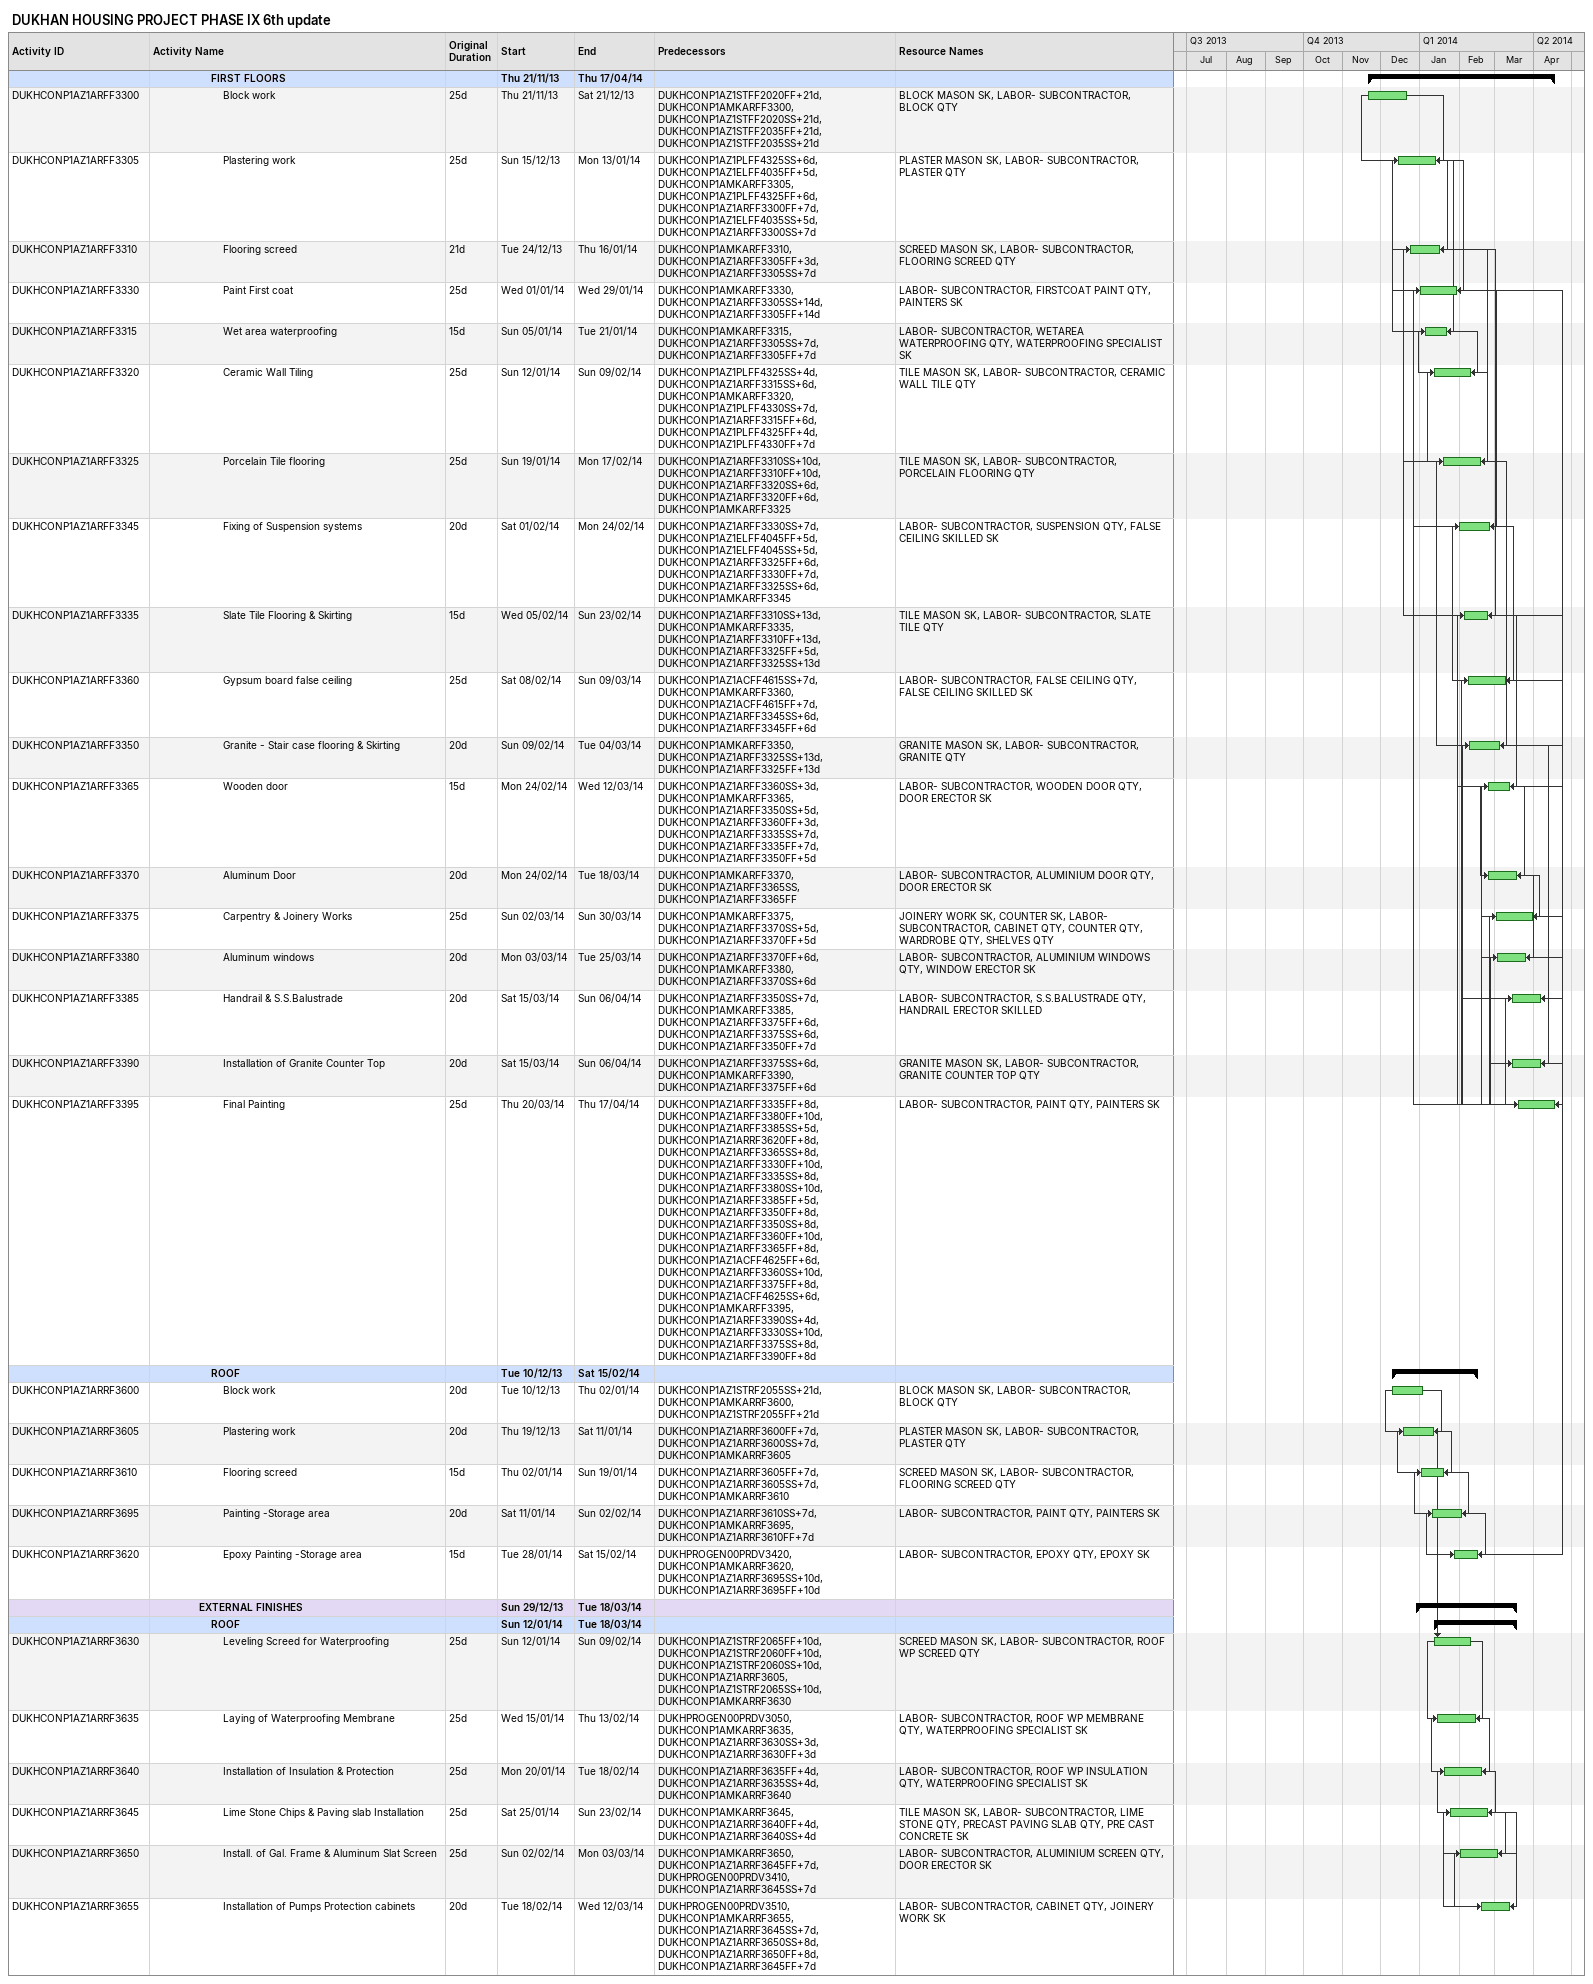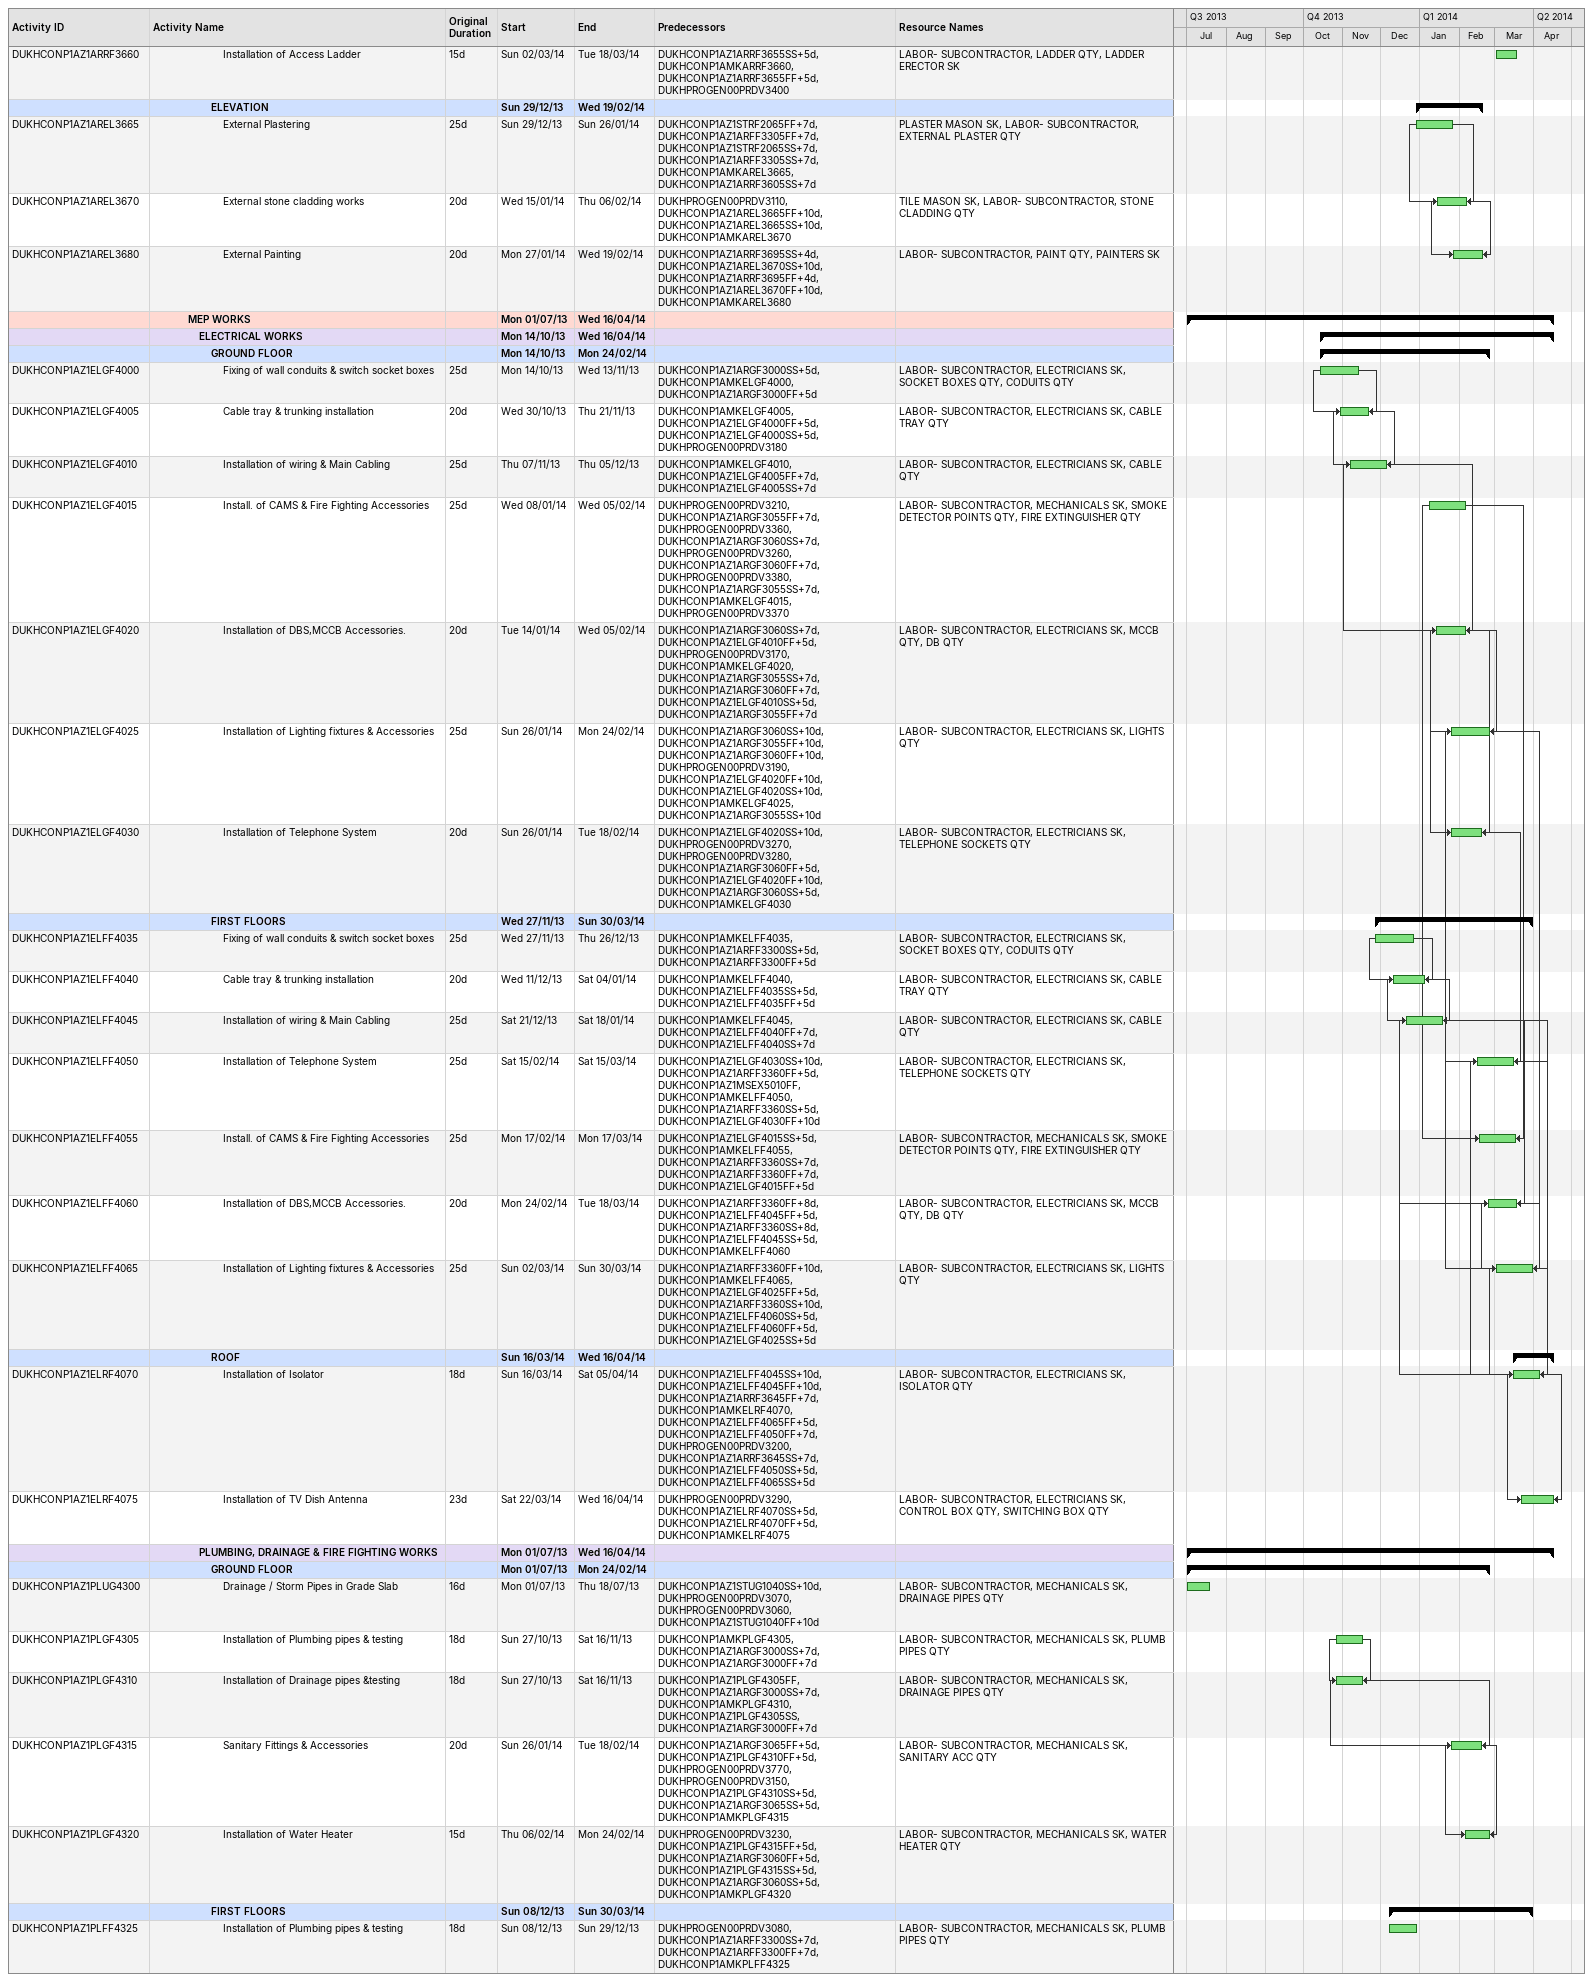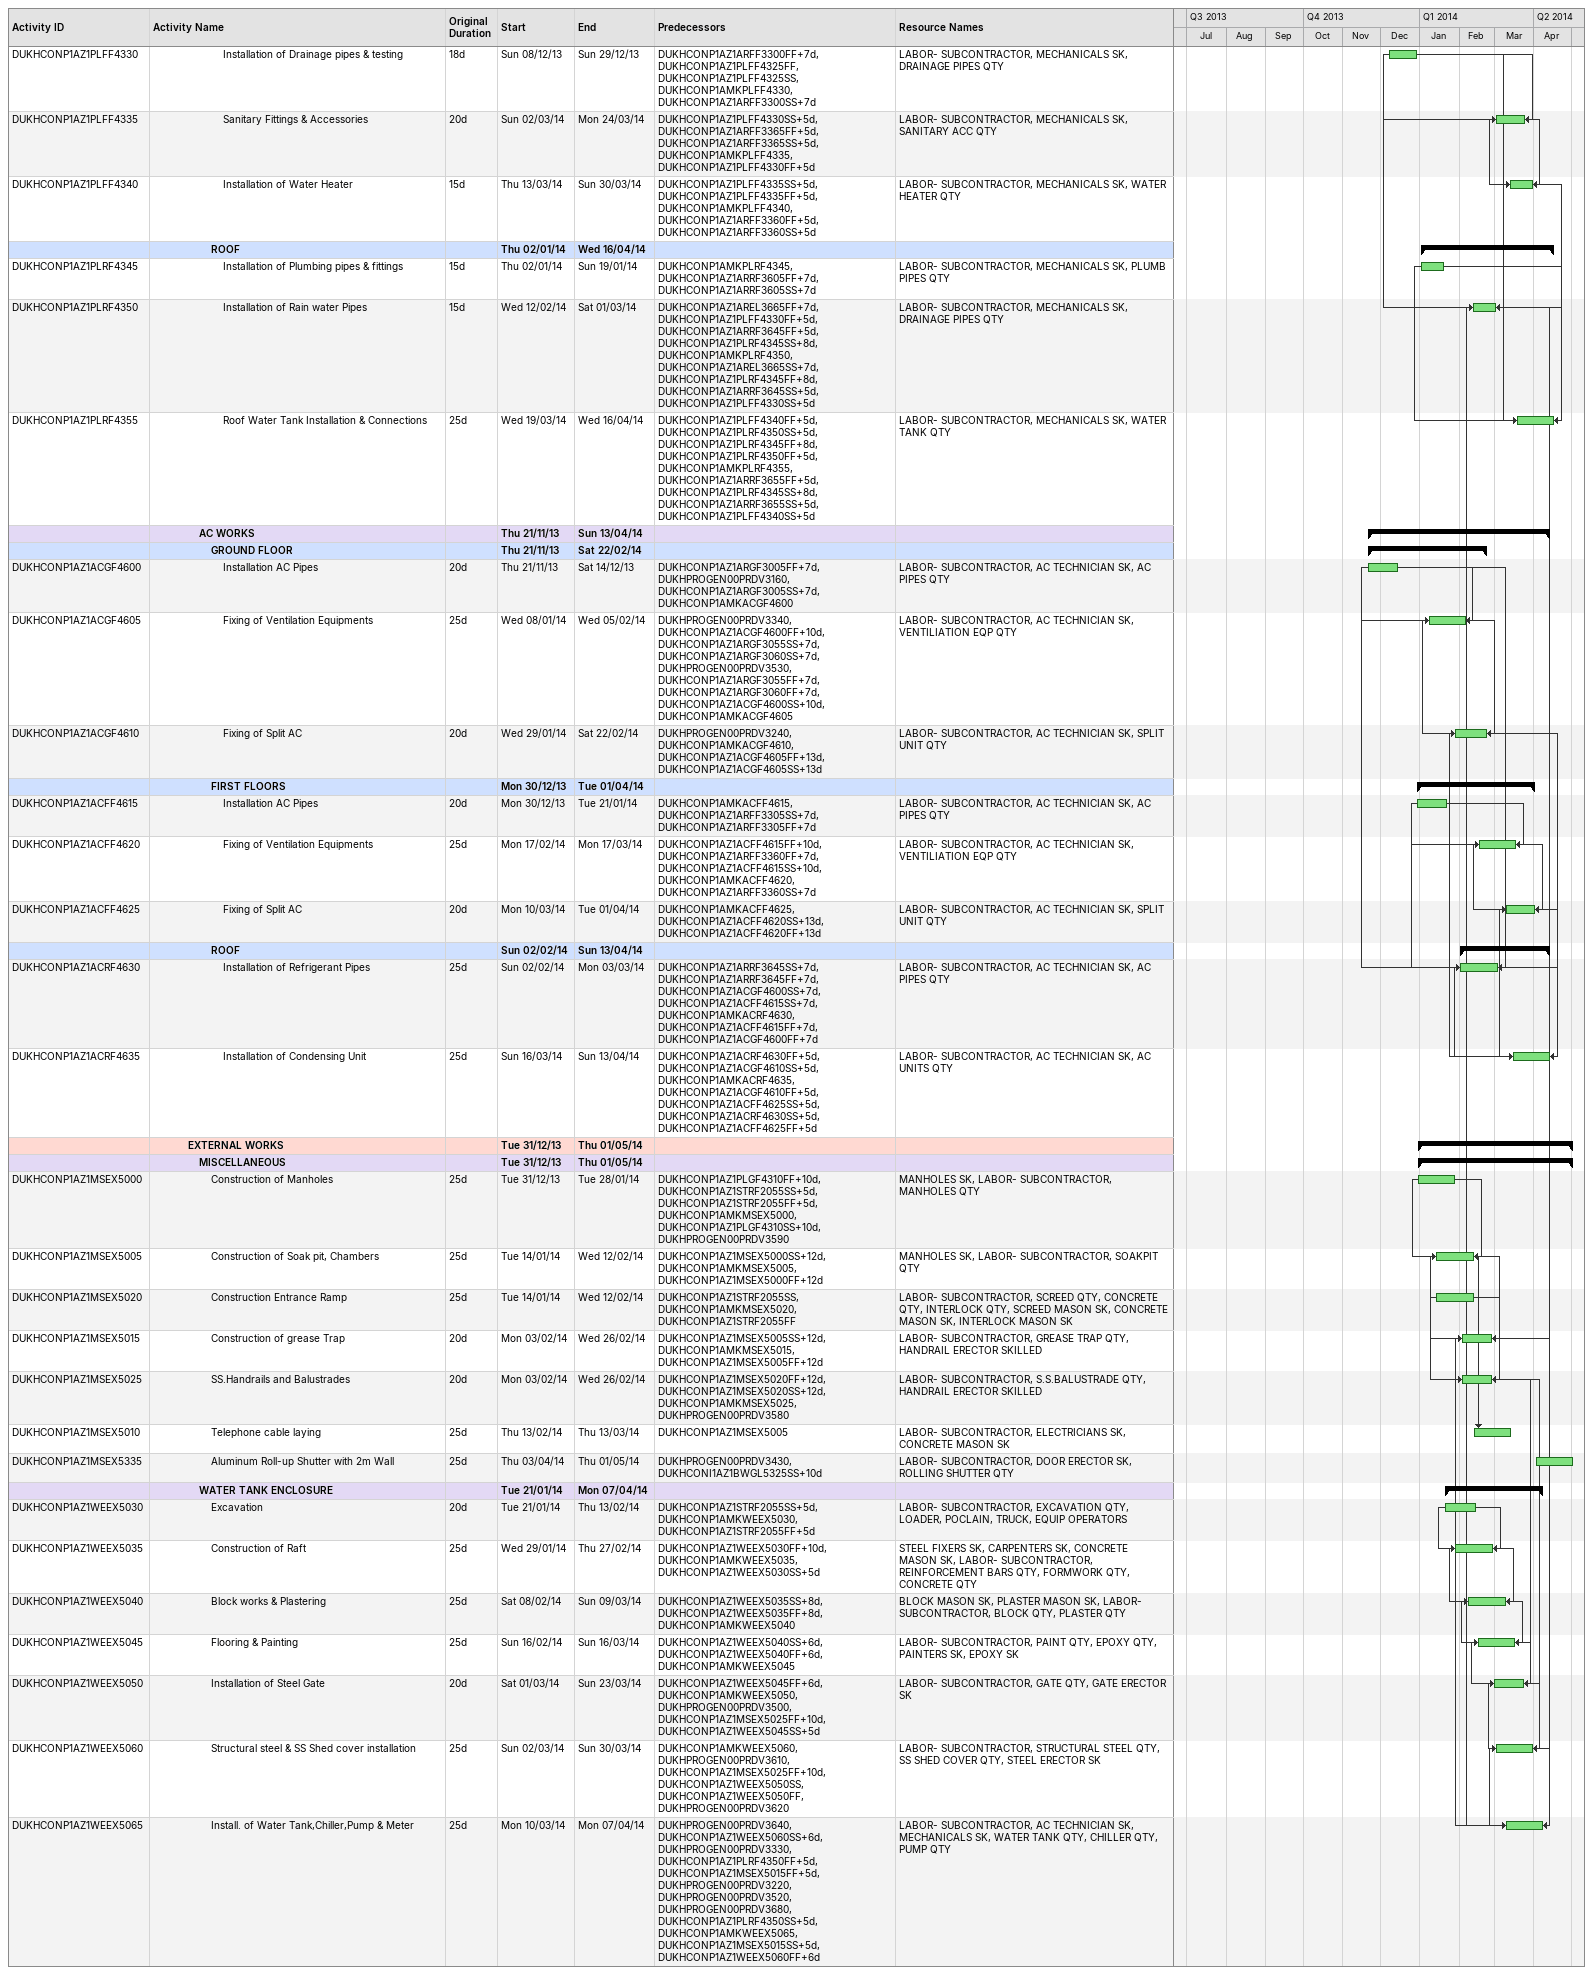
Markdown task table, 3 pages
DUKHAN HOUSING PROJECT PHASE IX 6th update

| ID | Level | Task | Original duration | Start | Finish | Predecessors | Resources |
|---|---|---|---|---|---|---|---|
|  | 6 | **FIRST FLOORS** |  | 2013-11-21 | 2014-04-17 |  |  |
| DUKHCONP1AZ1ARFF3300 | 7 | Block work | 25d | 2013-11-21 | 2013-12-21 | DUKHCONP1AZ1STFF2020FF+21d, DUKHCONP1AMKARFF3300, DUKHCONP1AZ1STFF2020SS+21d, DUKHCONP1AZ1STFF2035FF+21d, DUKHCONP1AZ1STFF2035SS+21d | BLOCK MASON SK, LABOR- SUBCONTRACTOR, BLOCK QTY |
| DUKHCONP1AZ1ARFF3305 | 7 | Plastering work | 25d | 2013-12-15 | 2014-01-13 | DUKHCONP1AZ1PLFF4325SS+6d, DUKHCONP1AZ1ELFF4035FF+5d, DUKHCONP1AMKARFF3305, DUKHCONP1AZ1PLFF4325FF+6d, DUKHCONP1AZ1ARFF3300FF+7d, DUKHCONP1AZ1ELFF4035SS+5d, DUKHCONP1AZ1ARFF3300SS+7d | PLASTER MASON SK, LABOR- SUBCONTRACTOR, PLASTER QTY |
| DUKHCONP1AZ1ARFF3310 | 7 | Flooring screed | 21d | 2013-12-24 | 2014-01-16 | DUKHCONP1AMKARFF3310, DUKHCONP1AZ1ARFF3305FF+3d, DUKHCONP1AZ1ARFF3305SS+7d | SCREED MASON SK, LABOR- SUBCONTRACTOR, FLOORING SCREED QTY |
| DUKHCONP1AZ1ARFF3330 | 7 | Paint First coat | 25d | 2014-01-01 | 2014-01-29 | DUKHCONP1AMKARFF3330, DUKHCONP1AZ1ARFF3305SS+14d, DUKHCONP1AZ1ARFF3305FF+14d | LABOR- SUBCONTRACTOR, FIRSTCOAT PAINT QTY, PAINTERS SK |
| DUKHCONP1AZ1ARFF3315 | 7 | Wet area waterproofing | 15d | 2014-01-05 | 2014-01-21 | DUKHCONP1AMKARFF3315, DUKHCONP1AZ1ARFF3305SS+7d, DUKHCONP1AZ1ARFF3305FF+7d | LABOR- SUBCONTRACTOR, WETAREA WATERPROOFING QTY, WATERPROOFING SPECIALIST SK |
| DUKHCONP1AZ1ARFF3320 | 7 | Ceramic Wall Tiling | 25d | 2014-01-12 | 2014-02-09 | DUKHCONP1AZ1PLFF4325SS+4d, DUKHCONP1AZ1ARFF3315SS+6d, DUKHCONP1AMKARFF3320, DUKHCONP1AZ1PLFF4330SS+7d, DUKHCONP1AZ1ARFF3315FF+6d, DUKHCONP1AZ1PLFF4325FF+4d, DUKHCONP1AZ1PLFF4330FF+7d | TILE MASON SK, LABOR- SUBCONTRACTOR, CERAMIC WALL TILE QTY |
| DUKHCONP1AZ1ARFF3325 | 7 | Porcelain Tile flooring | 25d | 2014-01-19 | 2014-02-17 | DUKHCONP1AZ1ARFF3310SS+10d, DUKHCONP1AZ1ARFF3310FF+10d, DUKHCONP1AZ1ARFF3320SS+6d, DUKHCONP1AZ1ARFF3320FF+6d, DUKHCONP1AMKARFF3325 | TILE MASON SK, LABOR- SUBCONTRACTOR, PORCELAIN FLOORING QTY |
| DUKHCONP1AZ1ARFF3345 | 7 | Fixing of Suspension systems | 20d | 2014-02-01 | 2014-02-24 | DUKHCONP1AZ1ARFF3330SS+7d, DUKHCONP1AZ1ELFF4045FF+5d, DUKHCONP1AZ1ELFF4045SS+5d, DUKHCONP1AZ1ARFF3325FF+6d, DUKHCONP1AZ1ARFF3330FF+7d, DUKHCONP1AZ1ARFF3325SS+6d, DUKHCONP1AMKARFF3345 | LABOR- SUBCONTRACTOR, SUSPENSION QTY, FALSE CEILING SKILLED SK |
| DUKHCONP1AZ1ARFF3335 | 7 | Slate Tile Flooring & Skirting | 15d | 2014-02-05 | 2014-02-23 | DUKHCONP1AZ1ARFF3310SS+13d, DUKHCONP1AMKARFF3335, DUKHCONP1AZ1ARFF3310FF+13d, DUKHCONP1AZ1ARFF3325FF+5d, DUKHCONP1AZ1ARFF3325SS+13d | TILE MASON SK, LABOR- SUBCONTRACTOR, SLATE TILE QTY |
| DUKHCONP1AZ1ARFF3360 | 7 | Gypsum board false ceiling | 25d | 2014-02-08 | 2014-03-09 | DUKHCONP1AZ1ACFF4615SS+7d, DUKHCONP1AMKARFF3360, DUKHCONP1AZ1ACFF4615FF+7d, DUKHCONP1AZ1ARFF3345SS+6d, DUKHCONP1AZ1ARFF3345FF+6d | LABOR- SUBCONTRACTOR, FALSE CEILING QTY, FALSE CEILING SKILLED SK |
| DUKHCONP1AZ1ARFF3350 | 7 | Granite - Stair case flooring & Skirting | 20d | 2014-02-09 | 2014-03-04 | DUKHCONP1AMKARFF3350, DUKHCONP1AZ1ARFF3325SS+13d, DUKHCONP1AZ1ARFF3325FF+13d | GRANITE MASON SK, LABOR- SUBCONTRACTOR, GRANITE QTY |
| DUKHCONP1AZ1ARFF3365 | 7 | Wooden door | 15d | 2014-02-24 | 2014-03-12 | DUKHCONP1AZ1ARFF3360SS+3d, DUKHCONP1AMKARFF3365, DUKHCONP1AZ1ARFF3350SS+5d, DUKHCONP1AZ1ARFF3360FF+3d, DUKHCONP1AZ1ARFF3335SS+7d, DUKHCONP1AZ1ARFF3335FF+7d, DUKHCONP1AZ1ARFF3350FF+5d | LABOR- SUBCONTRACTOR, WOODEN DOOR QTY, DOOR ERECTOR SK |
| DUKHCONP1AZ1ARFF3370 | 7 | Aluminum Door | 20d | 2014-02-24 | 2014-03-18 | DUKHCONP1AMKARFF3370, DUKHCONP1AZ1ARFF3365SS, DUKHCONP1AZ1ARFF3365FF | LABOR- SUBCONTRACTOR, ALUMINIUM DOOR QTY, DOOR ERECTOR SK |
| DUKHCONP1AZ1ARFF3375 | 7 | Carpentry & Joinery Works | 25d | 2014-03-02 | 2014-03-30 | DUKHCONP1AMKARFF3375, DUKHCONP1AZ1ARFF3370SS+5d, DUKHCONP1AZ1ARFF3370FF+5d | JOINERY WORK SK, COUNTER SK, LABOR- SUBCONTRACTOR, CABINET QTY, COUNTER QTY, WARDROBE QTY, SHELVES QTY |
| DUKHCONP1AZ1ARFF3380 | 7 | Aluminum windows | 20d | 2014-03-03 | 2014-03-25 | DUKHCONP1AZ1ARFF3370FF+6d, DUKHCONP1AMKARFF3380, DUKHCONP1AZ1ARFF3370SS+6d | LABOR- SUBCONTRACTOR, ALUMINIUM WINDOWS QTY, WINDOW ERECTOR SK |
| DUKHCONP1AZ1ARFF3385 | 7 | Handrail & S.S.Balustrade | 20d | 2014-03-15 | 2014-04-06 | DUKHCONP1AZ1ARFF3350SS+7d, DUKHCONP1AMKARFF3385, DUKHCONP1AZ1ARFF3375FF+6d, DUKHCONP1AZ1ARFF3375SS+6d, DUKHCONP1AZ1ARFF3350FF+7d | LABOR- SUBCONTRACTOR, S.S.BALUSTRADE QTY, HANDRAIL ERECTOR SKILLED |
| DUKHCONP1AZ1ARFF3390 | 7 | Installation of Granite Counter Top | 20d | 2014-03-15 | 2014-04-06 | DUKHCONP1AZ1ARFF3375SS+6d, DUKHCONP1AMKARFF3390, DUKHCONP1AZ1ARFF3375FF+6d | GRANITE MASON SK, LABOR- SUBCONTRACTOR, GRANITE COUNTER TOP QTY |
| DUKHCONP1AZ1ARFF3395 | 7 | Final Painting | 25d | 2014-03-20 | 2014-04-17 | DUKHCONP1AZ1ARFF3335FF+8d, DUKHCONP1AZ1ARFF3380FF+10d, DUKHCONP1AZ1ARFF3385SS+5d, DUKHCONP1AZ1ARRF3620FF+8d, DUKHCONP1AZ1ARFF3365SS+8d, DUKHCONP1AZ1ARFF3330FF+10d, DUKHCONP1AZ1ARFF3335SS+8d, DUKHCONP1AZ1ARFF3380SS+10d, DUKHCONP1AZ1ARFF3385FF+5d, DUKHCONP1AZ1ARFF3350FF+8d, DUKHCONP1AZ1ARFF3350SS+8d, DUKHCONP1AZ1ARFF3360FF+10d, DUKHCONP1AZ1ARFF3365FF+8d, DUKHCONP1AZ1ACFF4625FF+6d, DUKHCONP1AZ1ARFF3360SS+10d, DUKHCONP1AZ1ARFF3375FF+8d, DUKHCONP1AZ1ACFF4625SS+6d, DUKHCONP1AMKARFF3395, DUKHCONP1AZ1ARFF3390SS+4d, DUKHCONP1AZ1ARFF3330SS+10d, DUKHCONP1AZ1ARFF3375SS+8d, DUKHCONP1AZ1ARFF3390FF+8d | LABOR- SUBCONTRACTOR, PAINT QTY, PAINTERS SK |
|  | 6 | **ROOF** |  | 2013-12-10 | 2014-02-15 |  |  |
| DUKHCONP1AZ1ARRF3600 | 7 | Block work | 20d | 2013-12-10 | 2014-01-02 | DUKHCONP1AZ1STRF2055SS+21d, DUKHCONP1AMKARRF3600, DUKHCONP1AZ1STRF2055FF+21d | BLOCK MASON SK, LABOR- SUBCONTRACTOR, BLOCK QTY |
| DUKHCONP1AZ1ARRF3605 | 7 | Plastering work | 20d | 2013-12-19 | 2014-01-11 | DUKHCONP1AZ1ARRF3600FF+7d, DUKHCONP1AZ1ARRF3600SS+7d, DUKHCONP1AMKARRF3605 | PLASTER MASON SK, LABOR- SUBCONTRACTOR, PLASTER QTY |
| DUKHCONP1AZ1ARRF3610 | 7 | Flooring screed | 15d | 2014-01-02 | 2014-01-19 | DUKHCONP1AZ1ARRF3605FF+7d, DUKHCONP1AZ1ARRF3605SS+7d, DUKHCONP1AMKARRF3610 | SCREED MASON SK, LABOR- SUBCONTRACTOR, FLOORING SCREED QTY |
| DUKHCONP1AZ1ARRF3695 | 7 | Painting -Storage area | 20d | 2014-01-11 | 2014-02-02 | DUKHCONP1AZ1ARRF3610SS+7d, DUKHCONP1AMKARRF3695, DUKHCONP1AZ1ARRF3610FF+7d | LABOR- SUBCONTRACTOR, PAINT QTY, PAINTERS SK |
| DUKHCONP1AZ1ARRF3620 | 7 | Epoxy Painting -Storage area | 15d | 2014-01-28 | 2014-02-15 | DUKHPROGEN00PRDV3420, DUKHCONP1AMKARRF3620, DUKHCONP1AZ1ARRF3695SS+10d, DUKHCONP1AZ1ARRF3695FF+10d | LABOR- SUBCONTRACTOR, EPOXY QTY, EPOXY SK |
|  | 5 | **EXTERNAL FINISHES** |  | 2013-12-29 | 2014-03-18 |  |  |
|  | 6 | **ROOF** |  | 2014-01-12 | 2014-03-18 |  |  |
| DUKHCONP1AZ1ARRF3630 | 7 | Leveling Screed for Waterproofing | 25d | 2014-01-12 | 2014-02-09 | DUKHCONP1AZ1STRF2065FF+10d, DUKHCONP1AZ1STRF2060FF+10d, DUKHCONP1AZ1STRF2060SS+10d, DUKHCONP1AZ1ARRF3605, DUKHCONP1AZ1STRF2065SS+10d, DUKHCONP1AMKARRF3630 | SCREED MASON SK, LABOR- SUBCONTRACTOR, ROOF WP SCREED QTY |
| DUKHCONP1AZ1ARRF3635 | 7 | Laying of Waterproofing Membrane | 25d | 2014-01-15 | 2014-02-13 | DUKHPROGEN00PRDV3050, DUKHCONP1AMKARRF3635, DUKHCONP1AZ1ARRF3630SS+3d, DUKHCONP1AZ1ARRF3630FF+3d | LABOR- SUBCONTRACTOR, ROOF WP MEMBRANE QTY, WATERPROOFING SPECIALIST SK |
| DUKHCONP1AZ1ARRF3640 | 7 | Installation of Insulation & Protection | 25d | 2014-01-20 | 2014-02-18 | DUKHCONP1AZ1ARRF3635FF+4d, DUKHCONP1AZ1ARRF3635SS+4d, DUKHCONP1AMKARRF3640 | LABOR- SUBCONTRACTOR, ROOF WP INSULATION QTY, WATERPROOFING SPECIALIST SK |
| DUKHCONP1AZ1ARRF3645 | 7 | Lime Stone Chips & Paving slab Installation | 25d | 2014-01-25 | 2014-02-23 | DUKHCONP1AMKARRF3645, DUKHCONP1AZ1ARRF3640FF+4d, DUKHCONP1AZ1ARRF3640SS+4d | TILE MASON SK, LABOR- SUBCONTRACTOR, LIME STONE QTY, PRECAST PAVING SLAB QTY, PRE CAST CONCRETE SK |
| DUKHCONP1AZ1ARRF3650 | 7 | Install. of Gal. Frame & Aluminum Slat Screen | 25d | 2014-02-02 | 2014-03-03 | DUKHCONP1AMKARRF3650, DUKHCONP1AZ1ARRF3645FF+7d, DUKHPROGEN00PRDV3410, DUKHCONP1AZ1ARRF3645SS+7d | LABOR- SUBCONTRACTOR, ALUMINIUM SCREEN QTY, DOOR ERECTOR SK |
| DUKHCONP1AZ1ARRF3655 | 7 | Installation of Pumps Protection cabinets | 20d | 2014-02-18 | 2014-03-12 | DUKHPROGEN00PRDV3510, DUKHCONP1AMKARRF3655, DUKHCONP1AZ1ARRF3645SS+7d, DUKHCONP1AZ1ARRF3650SS+8d, DUKHCONP1AZ1ARRF3650FF+8d, DUKHCONP1AZ1ARRF3645FF+7d | LABOR- SUBCONTRACTOR, CABINET QTY, JOINERY WORK SK |
| DUKHCONP1AZ1ARRF3660 | 7 | Installation of Access Ladder | 15d | 2014-03-02 | 2014-03-18 | DUKHCONP1AZ1ARRF3655SS+5d, DUKHCONP1AMKARRF3660, DUKHCONP1AZ1ARRF3655FF+5d, DUKHPROGEN00PRDV3400 | LABOR- SUBCONTRACTOR, LADDER QTY, LADDER ERECTOR SK |
|  | 6 | **ELEVATION** |  | 2013-12-29 | 2014-02-19 |  |  |
| DUKHCONP1AZ1AREL3665 | 7 | External Plastering | 25d | 2013-12-29 | 2014-01-26 | DUKHCONP1AZ1STRF2065FF+7d, DUKHCONP1AZ1ARFF3305FF+7d, DUKHCONP1AZ1STRF2065SS+7d, DUKHCONP1AZ1ARFF3305SS+7d, DUKHCONP1AMKAREL3665, DUKHCONP1AZ1ARRF3605SS+7d | PLASTER MASON SK, LABOR- SUBCONTRACTOR, EXTERNAL PLASTER QTY |
| DUKHCONP1AZ1AREL3670 | 7 | External stone cladding works | 20d | 2014-01-15 | 2014-02-06 | DUKHPROGEN00PRDV3110, DUKHCONP1AZ1AREL3665FF+10d, DUKHCONP1AZ1AREL3665SS+10d, DUKHCONP1AMKAREL3670 | TILE MASON SK, LABOR- SUBCONTRACTOR, STONE CLADDING QTY |
| DUKHCONP1AZ1AREL3680 | 7 | External Painting | 20d | 2014-01-27 | 2014-02-19 | DUKHCONP1AZ1ARRF3695SS+4d, DUKHCONP1AZ1AREL3670SS+10d, DUKHCONP1AZ1ARRF3695FF+4d, DUKHCONP1AZ1AREL3670FF+10d, DUKHCONP1AMKAREL3680 | LABOR- SUBCONTRACTOR, PAINT QTY, PAINTERS SK |
|  | 4 | **MEP WORKS** |  | 2013-07-01 | 2014-04-16 |  |  |
|  | 5 | **ELECTRICAL WORKS** |  | 2013-10-14 | 2014-04-16 |  |  |
|  | 6 | **GROUND FLOOR** |  | 2013-10-14 | 2014-02-24 |  |  |
| DUKHCONP1AZ1ELGF4000 | 7 | Fixing of wall conduits & switch socket boxes | 25d | 2013-10-14 | 2013-11-13 | DUKHCONP1AZ1ARGF3000SS+5d, DUKHCONP1AMKELGF4000, DUKHCONP1AZ1ARGF3000FF+5d | LABOR- SUBCONTRACTOR, ELECTRICIANS SK, SOCKET BOXES QTY, CODUITS QTY |
| DUKHCONP1AZ1ELGF4005 | 7 | Cable tray & trunking installation | 20d | 2013-10-30 | 2013-11-21 | DUKHCONP1AMKELGF4005, DUKHCONP1AZ1ELGF4000FF+5d, DUKHCONP1AZ1ELGF4000SS+5d, DUKHPROGEN00PRDV3180 | LABOR- SUBCONTRACTOR, ELECTRICIANS SK, CABLE TRAY QTY |
| DUKHCONP1AZ1ELGF4010 | 7 | Installation of wiring & Main Cabling | 25d | 2013-11-07 | 2013-12-05 | DUKHCONP1AMKELGF4010, DUKHCONP1AZ1ELGF4005FF+7d, DUKHCONP1AZ1ELGF4005SS+7d | LABOR- SUBCONTRACTOR, ELECTRICIANS SK, CABLE QTY |
| DUKHCONP1AZ1ELGF4015 | 7 | Install. of CAMS & Fire Fighting Accessories | 25d | 2014-01-08 | 2014-02-05 | DUKHPROGEN00PRDV3210, DUKHCONP1AZ1ARGF3055FF+7d, DUKHPROGEN00PRDV3360, DUKHCONP1AZ1ARGF3060SS+7d, DUKHPROGEN00PRDV3260, DUKHCONP1AZ1ARGF3060FF+7d, DUKHPROGEN00PRDV3380, DUKHCONP1AZ1ARGF3055SS+7d, DUKHCONP1AMKELGF4015, DUKHPROGEN00PRDV3370 | LABOR- SUBCONTRACTOR, MECHANICALS SK, SMOKE DETECTOR POINTS QTY, FIRE EXTINGUISHER QTY |
| DUKHCONP1AZ1ELGF4020 | 7 | Installation of DBS,MCCB Accessories. | 20d | 2014-01-14 | 2014-02-05 | DUKHCONP1AZ1ARGF3060SS+7d, DUKHCONP1AZ1ELGF4010FF+5d, DUKHPROGEN00PRDV3170, DUKHCONP1AMKELGF4020, DUKHCONP1AZ1ARGF3055SS+7d, DUKHCONP1AZ1ARGF3060FF+7d, DUKHCONP1AZ1ELGF4010SS+5d, DUKHCONP1AZ1ARGF3055FF+7d | LABOR- SUBCONTRACTOR, ELECTRICIANS SK, MCCB QTY, DB QTY |
| DUKHCONP1AZ1ELGF4025 | 7 | Installation of Lighting fixtures & Accessories | 25d | 2014-01-26 | 2014-02-24 | DUKHCONP1AZ1ARGF3060SS+10d, DUKHCONP1AZ1ARGF3055FF+10d, DUKHCONP1AZ1ARGF3060FF+10d, DUKHPROGEN00PRDV3190, DUKHCONP1AZ1ELGF4020FF+10d, DUKHCONP1AZ1ELGF4020SS+10d, DUKHCONP1AMKELGF4025, DUKHCONP1AZ1ARGF3055SS+10d | LABOR- SUBCONTRACTOR, ELECTRICIANS SK, LIGHTS QTY |
| DUKHCONP1AZ1ELGF4030 | 7 | Installation of Telephone System | 20d | 2014-01-26 | 2014-02-18 | DUKHCONP1AZ1ELGF4020SS+10d, DUKHPROGEN00PRDV3270, DUKHPROGEN00PRDV3280, DUKHCONP1AZ1ARGF3060FF+5d, DUKHCONP1AZ1ELGF4020FF+10d, DUKHCONP1AZ1ARGF3060SS+5d, DUKHCONP1AMKELGF4030 | LABOR- SUBCONTRACTOR, ELECTRICIANS SK, TELEPHONE SOCKETS QTY |
|  | 6 | **FIRST FLOORS** |  | 2013-11-27 | 2014-03-30 |  |  |
| DUKHCONP1AZ1ELFF4035 | 7 | Fixing of wall conduits & switch socket boxes | 25d | 2013-11-27 | 2013-12-26 | DUKHCONP1AMKELFF4035, DUKHCONP1AZ1ARFF3300SS+5d, DUKHCONP1AZ1ARFF3300FF+5d | LABOR- SUBCONTRACTOR, ELECTRICIANS SK, SOCKET BOXES QTY, CODUITS QTY |
| DUKHCONP1AZ1ELFF4040 | 7 | Cable tray & trunking installation | 20d | 2013-12-11 | 2014-01-04 | DUKHCONP1AMKELFF4040, DUKHCONP1AZ1ELFF4035SS+5d, DUKHCONP1AZ1ELFF4035FF+5d | LABOR- SUBCONTRACTOR, ELECTRICIANS SK, CABLE TRAY QTY |
| DUKHCONP1AZ1ELFF4045 | 7 | Installation of wiring & Main Cabling | 25d | 2013-12-21 | 2014-01-18 | DUKHCONP1AMKELFF4045, DUKHCONP1AZ1ELFF4040FF+7d, DUKHCONP1AZ1ELFF4040SS+7d | LABOR- SUBCONTRACTOR, ELECTRICIANS SK, CABLE QTY |
| DUKHCONP1AZ1ELFF4050 | 7 | Installation of Telephone System | 25d | 2014-02-15 | 2014-03-15 | DUKHCONP1AZ1ELGF4030SS+10d, DUKHCONP1AZ1ARFF3360FF+5d, DUKHCONP1AZ1MSEX5010FF, DUKHCONP1AMKELFF4050, DUKHCONP1AZ1ARFF3360SS+5d, DUKHCONP1AZ1ELGF4030FF+10d | LABOR- SUBCONTRACTOR, ELECTRICIANS SK, TELEPHONE SOCKETS QTY |
| DUKHCONP1AZ1ELFF4055 | 7 | Install. of CAMS & Fire Fighting Accessories | 25d | 2014-02-17 | 2014-03-17 | DUKHCONP1AZ1ELGF4015SS+5d, DUKHCONP1AMKELFF4055, DUKHCONP1AZ1ARFF3360SS+7d, DUKHCONP1AZ1ARFF3360FF+7d, DUKHCONP1AZ1ELGF4015FF+5d | LABOR- SUBCONTRACTOR, MECHANICALS SK, SMOKE DETECTOR POINTS QTY, FIRE EXTINGUISHER QTY |
| DUKHCONP1AZ1ELFF4060 | 7 | Installation of DBS,MCCB Accessories. | 20d | 2014-02-24 | 2014-03-18 | DUKHCONP1AZ1ARFF3360FF+8d, DUKHCONP1AZ1ELFF4045FF+5d, DUKHCONP1AZ1ARFF3360SS+8d, DUKHCONP1AZ1ELFF4045SS+5d, DUKHCONP1AMKELFF4060 | LABOR- SUBCONTRACTOR, ELECTRICIANS SK, MCCB QTY, DB QTY |
| DUKHCONP1AZ1ELFF4065 | 7 | Installation of Lighting fixtures & Accessories | 25d | 2014-03-02 | 2014-03-30 | DUKHCONP1AZ1ARFF3360FF+10d, DUKHCONP1AMKELFF4065, DUKHCONP1AZ1ELGF4025FF+5d, DUKHCONP1AZ1ARFF3360SS+10d, DUKHCONP1AZ1ELFF4060SS+5d, DUKHCONP1AZ1ELFF4060FF+5d, DUKHCONP1AZ1ELGF4025SS+5d | LABOR- SUBCONTRACTOR, ELECTRICIANS SK, LIGHTS QTY |
|  | 6 | **ROOF** |  | 2014-03-16 | 2014-04-16 |  |  |
| DUKHCONP1AZ1ELRF4070 | 7 | Installation of Isolator | 18d | 2014-03-16 | 2014-04-05 | DUKHCONP1AZ1ELFF4045SS+10d, DUKHCONP1AZ1ELFF4045FF+10d, DUKHCONP1AZ1ARRF3645FF+7d, DUKHCONP1AMKELRF4070, DUKHCONP1AZ1ELFF4065FF+5d, DUKHCONP1AZ1ELFF4050FF+7d, DUKHPROGEN00PRDV3200, DUKHCONP1AZ1ARRF3645SS+7d, DUKHCONP1AZ1ELFF4050SS+5d, DUKHCONP1AZ1ELFF4065SS+5d | LABOR- SUBCONTRACTOR, ELECTRICIANS SK, ISOLATOR QTY |
| DUKHCONP1AZ1ELRF4075 | 7 | Installation of TV Dish Antenna | 23d | 2014-03-22 | 2014-04-16 | DUKHPROGEN00PRDV3290, DUKHCONP1AZ1ELRF4070SS+5d, DUKHCONP1AZ1ELRF4070FF+5d, DUKHCONP1AMKELRF4075 | LABOR- SUBCONTRACTOR, ELECTRICIANS SK, CONTROL BOX QTY, SWITCHING BOX QTY |
|  | 5 | **PLUMBING, DRAINAGE & FIRE FIGHTING WORKS** |  | 2013-07-01 | 2014-04-16 |  |  |
|  | 6 | **GROUND FLOOR** |  | 2013-07-01 | 2014-02-24 |  |  |
| DUKHCONP1AZ1PLUG4300 | 7 | Drainage / Storm Pipes in Grade Slab | 16d | 2013-07-01 | 2013-07-18 | DUKHCONP1AZ1STUG1040SS+10d, DUKHPROGEN00PRDV3070, DUKHPROGEN00PRDV3060, DUKHCONP1AZ1STUG1040FF+10d | LABOR- SUBCONTRACTOR, MECHANICALS SK, DRAINAGE PIPES QTY |
| DUKHCONP1AZ1PLGF4305 | 7 | Installation of Plumbing pipes & testing | 18d | 2013-10-27 | 2013-11-16 | DUKHCONP1AMKPLGF4305, DUKHCONP1AZ1ARGF3000SS+7d, DUKHCONP1AZ1ARGF3000FF+7d | LABOR- SUBCONTRACTOR, MECHANICALS SK, PLUMB PIPES QTY |
| DUKHCONP1AZ1PLGF4310 | 7 | Installation of Drainage pipes &testing | 18d | 2013-10-27 | 2013-11-16 | DUKHCONP1AZ1PLGF4305FF, DUKHCONP1AZ1ARGF3000SS+7d, DUKHCONP1AMKPLGF4310, DUKHCONP1AZ1PLGF4305SS, DUKHCONP1AZ1ARGF3000FF+7d | LABOR- SUBCONTRACTOR, MECHANICALS SK, DRAINAGE PIPES QTY |
| DUKHCONP1AZ1PLGF4315 | 7 | Sanitary Fittings & Accessories | 20d | 2014-01-26 | 2014-02-18 | DUKHCONP1AZ1ARGF3065FF+5d, DUKHCONP1AZ1PLGF4310FF+5d, DUKHPROGEN00PRDV3770, DUKHPROGEN00PRDV3150, DUKHCONP1AZ1PLGF4310SS+5d, DUKHCONP1AZ1ARGF3065SS+5d, DUKHCONP1AMKPLGF4315 | LABOR- SUBCONTRACTOR, MECHANICALS SK, SANITARY ACC QTY |
| DUKHCONP1AZ1PLGF4320 | 7 | Installation of Water Heater | 15d | 2014-02-06 | 2014-02-24 | DUKHPROGEN00PRDV3230, DUKHCONP1AZ1PLGF4315FF+5d, DUKHCONP1AZ1ARGF3060FF+5d, DUKHCONP1AZ1PLGF4315SS+5d, DUKHCONP1AZ1ARGF3060SS+5d, DUKHCONP1AMKPLGF4320 | LABOR- SUBCONTRACTOR, MECHANICALS SK, WATER HEATER QTY |
|  | 6 | **FIRST FLOORS** |  | 2013-12-08 | 2014-03-30 |  |  |
| DUKHCONP1AZ1PLFF4325 | 7 | Installation of Plumbing pipes & testing | 18d | 2013-12-08 | 2013-12-29 | DUKHPROGEN00PRDV3080, DUKHCONP1AZ1ARFF3300SS+7d, DUKHCONP1AZ1ARFF3300FF+7d, DUKHCONP1AMKPLFF4325 | LABOR- SUBCONTRACTOR, MECHANICALS SK, PLUMB PIPES QTY |
| DUKHCONP1AZ1PLFF4330 | 7 | Installation of Drainage pipes & testing | 18d | 2013-12-08 | 2013-12-29 | DUKHCONP1AZ1ARFF3300FF+7d, DUKHCONP1AZ1PLFF4325FF, DUKHCONP1AZ1PLFF4325SS, DUKHCONP1AMKPLFF4330, DUKHCONP1AZ1ARFF3300SS+7d | LABOR- SUBCONTRACTOR, MECHANICALS SK, DRAINAGE PIPES QTY |
| DUKHCONP1AZ1PLFF4335 | 7 | Sanitary Fittings & Accessories | 20d | 2014-03-02 | 2014-03-24 | DUKHCONP1AZ1PLFF4330SS+5d, DUKHCONP1AZ1ARFF3365FF+5d, DUKHCONP1AZ1ARFF3365SS+5d, DUKHCONP1AMKPLFF4335, DUKHCONP1AZ1PLFF4330FF+5d | LABOR- SUBCONTRACTOR, MECHANICALS SK, SANITARY ACC QTY |
| DUKHCONP1AZ1PLFF4340 | 7 | Installation of Water Heater | 15d | 2014-03-13 | 2014-03-30 | DUKHCONP1AZ1PLFF4335SS+5d, DUKHCONP1AZ1PLFF4335FF+5d, DUKHCONP1AMKPLFF4340, DUKHCONP1AZ1ARFF3360FF+5d, DUKHCONP1AZ1ARFF3360SS+5d | LABOR- SUBCONTRACTOR, MECHANICALS SK, WATER HEATER QTY |
|  | 6 | **ROOF** |  | 2014-01-02 | 2014-04-16 |  |  |
| DUKHCONP1AZ1PLRF4345 | 7 | Installation of Plumbing pipes & fittings | 15d | 2014-01-02 | 2014-01-19 | DUKHCONP1AMKPLRF4345, DUKHCONP1AZ1ARRF3605FF+7d, DUKHCONP1AZ1ARRF3605SS+7d | LABOR- SUBCONTRACTOR, MECHANICALS SK, PLUMB PIPES QTY |
| DUKHCONP1AZ1PLRF4350 | 7 | Installation of Rain water Pipes | 15d | 2014-02-12 | 2014-03-01 | DUKHCONP1AZ1AREL3665FF+7d, DUKHCONP1AZ1PLFF4330FF+5d, DUKHCONP1AZ1ARRF3645FF+5d, DUKHCONP1AZ1PLRF4345SS+8d, DUKHCONP1AMKPLRF4350, DUKHCONP1AZ1AREL3665SS+7d, DUKHCONP1AZ1PLRF4345FF+8d, DUKHCONP1AZ1ARRF3645SS+5d, DUKHCONP1AZ1PLFF4330SS+5d | LABOR- SUBCONTRACTOR, MECHANICALS SK, DRAINAGE PIPES QTY |
| DUKHCONP1AZ1PLRF4355 | 7 | Roof Water Tank Installation & Connections | 25d | 2014-03-19 | 2014-04-16 | DUKHCONP1AZ1PLFF4340FF+5d, DUKHCONP1AZ1PLRF4350SS+5d, DUKHCONP1AZ1PLRF4345FF+8d, DUKHCONP1AZ1PLRF4350FF+5d, DUKHCONP1AMKPLRF4355, DUKHCONP1AZ1ARRF3655FF+5d, DUKHCONP1AZ1PLRF4345SS+8d, DUKHCONP1AZ1ARRF3655SS+5d, DUKHCONP1AZ1PLFF4340SS+5d | LABOR- SUBCONTRACTOR, MECHANICALS SK, WATER TANK QTY |
|  | 5 | **AC WORKS** |  | 2013-11-21 | 2014-04-13 |  |  |
|  | 6 | **GROUND FLOOR** |  | 2013-11-21 | 2014-02-22 |  |  |
| DUKHCONP1AZ1ACGF4600 | 7 | Installation AC Pipes | 20d | 2013-11-21 | 2013-12-14 | DUKHCONP1AZ1ARGF3005FF+7d, DUKHPROGEN00PRDV3160, DUKHCONP1AZ1ARGF3005SS+7d, DUKHCONP1AMKACGF4600 | LABOR- SUBCONTRACTOR, AC TECHNICIAN SK, AC PIPES QTY |
| DUKHCONP1AZ1ACGF4605 | 7 | Fixing of Ventilation Equipments | 25d | 2014-01-08 | 2014-02-05 | DUKHPROGEN00PRDV3340, DUKHCONP1AZ1ACGF4600FF+10d, DUKHCONP1AZ1ARGF3055SS+7d, DUKHCONP1AZ1ARGF3060SS+7d, DUKHPROGEN00PRDV3530, DUKHCONP1AZ1ARGF3055FF+7d, DUKHCONP1AZ1ARGF3060FF+7d, DUKHCONP1AZ1ACGF4600SS+10d, DUKHCONP1AMKACGF4605 | LABOR- SUBCONTRACTOR, AC TECHNICIAN SK, VENTILIATION EQP QTY |
| DUKHCONP1AZ1ACGF4610 | 7 | Fixing of Split AC | 20d | 2014-01-29 | 2014-02-22 | DUKHPROGEN00PRDV3240, DUKHCONP1AMKACGF4610, DUKHCONP1AZ1ACGF4605FF+13d, DUKHCONP1AZ1ACGF4605SS+13d | LABOR- SUBCONTRACTOR, AC TECHNICIAN SK, SPLIT UNIT QTY |
|  | 6 | **FIRST FLOORS** |  | 2013-12-30 | 2014-04-01 |  |  |
| DUKHCONP1AZ1ACFF4615 | 7 | Installation AC Pipes | 20d | 2013-12-30 | 2014-01-21 | DUKHCONP1AMKACFF4615, DUKHCONP1AZ1ARFF3305SS+7d, DUKHCONP1AZ1ARFF3305FF+7d | LABOR- SUBCONTRACTOR, AC TECHNICIAN SK, AC PIPES QTY |
| DUKHCONP1AZ1ACFF4620 | 7 | Fixing of Ventilation Equipments | 25d | 2014-02-17 | 2014-03-17 | DUKHCONP1AZ1ACFF4615FF+10d, DUKHCONP1AZ1ARFF3360FF+7d, DUKHCONP1AZ1ACFF4615SS+10d, DUKHCONP1AMKACFF4620, DUKHCONP1AZ1ARFF3360SS+7d | LABOR- SUBCONTRACTOR, AC TECHNICIAN SK, VENTILIATION EQP QTY |
| DUKHCONP1AZ1ACFF4625 | 7 | Fixing of Split AC | 20d | 2014-03-10 | 2014-04-01 | DUKHCONP1AMKACFF4625, DUKHCONP1AZ1ACFF4620SS+13d, DUKHCONP1AZ1ACFF4620FF+13d | LABOR- SUBCONTRACTOR, AC TECHNICIAN SK, SPLIT UNIT QTY |
|  | 6 | **ROOF** |  | 2014-02-02 | 2014-04-13 |  |  |
| DUKHCONP1AZ1ACRF4630 | 7 | Installation of Refrigerant Pipes | 25d | 2014-02-02 | 2014-03-03 | DUKHCONP1AZ1ARRF3645SS+7d, DUKHCONP1AZ1ARRF3645FF+7d, DUKHCONP1AZ1ACGF4600SS+7d, DUKHCONP1AZ1ACFF4615SS+7d, DUKHCONP1AMKACRF4630, DUKHCONP1AZ1ACFF4615FF+7d, DUKHCONP1AZ1ACGF4600FF+7d | LABOR- SUBCONTRACTOR, AC TECHNICIAN SK, AC PIPES QTY |
| DUKHCONP1AZ1ACRF4635 | 7 | Installation of Condensing Unit | 25d | 2014-03-16 | 2014-04-13 | DUKHCONP1AZ1ACRF4630FF+5d, DUKHCONP1AZ1ACGF4610SS+5d, DUKHCONP1AMKACRF4635, DUKHCONP1AZ1ACGF4610FF+5d, DUKHCONP1AZ1ACFF4625SS+5d, DUKHCONP1AZ1ACRF4630SS+5d, DUKHCONP1AZ1ACFF4625FF+5d | LABOR- SUBCONTRACTOR, AC TECHNICIAN SK, AC UNITS QTY |
|  | 4 | **EXTERNAL WORKS** |  | 2013-12-31 | 2014-05-01 |  |  |
|  | 5 | **MISCELLANEOUS** |  | 2013-12-31 | 2014-05-01 |  |  |
| DUKHCONP1AZ1MSEX5000 | 6 | Construction of Manholes | 25d | 2013-12-31 | 2014-01-28 | DUKHCONP1AZ1PLGF4310FF+10d, DUKHCONP1AZ1STRF2055SS+5d, DUKHCONP1AZ1STRF2055FF+5d, DUKHCONP1AMKMSEX5000, DUKHCONP1AZ1PLGF4310SS+10d, DUKHPROGEN00PRDV3590 | MANHOLES SK, LABOR- SUBCONTRACTOR, MANHOLES QTY |
| DUKHCONP1AZ1MSEX5005 | 6 | Construction of Soak pit, Chambers | 25d | 2014-01-14 | 2014-02-12 | DUKHCONP1AZ1MSEX5000SS+12d, DUKHCONP1AMKMSEX5005, DUKHCONP1AZ1MSEX5000FF+12d | MANHOLES SK, LABOR- SUBCONTRACTOR, SOAKPIT QTY |
| DUKHCONP1AZ1MSEX5020 | 6 | Construction Entrance Ramp | 25d | 2014-01-14 | 2014-02-12 | DUKHCONP1AZ1STRF2055SS, DUKHCONP1AMKMSEX5020, DUKHCONP1AZ1STRF2055FF | LABOR- SUBCONTRACTOR, SCREED QTY, CONCRETE QTY, INTERLOCK QTY, SCREED MASON SK, CONCRETE MASON SK, INTERLOCK MASON SK |
| DUKHCONP1AZ1MSEX5015 | 6 | Construction of grease Trap | 20d | 2014-02-03 | 2014-02-26 | DUKHCONP1AZ1MSEX5005SS+12d, DUKHCONP1AMKMSEX5015, DUKHCONP1AZ1MSEX5005FF+12d | LABOR- SUBCONTRACTOR, GREASE TRAP QTY, HANDRAIL ERECTOR SKILLED |
| DUKHCONP1AZ1MSEX5025 | 6 | SS.Handrails and Balustrades | 20d | 2014-02-03 | 2014-02-26 | DUKHCONP1AZ1MSEX5020FF+12d, DUKHCONP1AZ1MSEX5020SS+12d, DUKHCONP1AMKMSEX5025, DUKHPROGEN00PRDV3580 | LABOR- SUBCONTRACTOR, S.S.BALUSTRADE QTY, HANDRAIL ERECTOR SKILLED |
| DUKHCONP1AZ1MSEX5010 | 6 | Telephone cable laying | 25d | 2014-02-13 | 2014-03-13 | DUKHCONP1AZ1MSEX5005 | LABOR- SUBCONTRACTOR, ELECTRICIANS SK, CONCRETE MASON SK |
| DUKHCONP1AZ1MSEX5335 | 6 | Aluminum Roll-up Shutter with 2m Wall | 25d | 2014-04-03 | 2014-05-01 | DUKHPROGEN00PRDV3430, DUKHCONI1AZ1BWGL5325SS+10d | LABOR- SUBCONTRACTOR, DOOR ERECTOR SK, ROLLING SHUTTER QTY |
|  | 5 | **WATER TANK ENCLOSURE** |  | 2014-01-21 | 2014-04-07 |  |  |
| DUKHCONP1AZ1WEEX5030 | 6 | Excavation | 20d | 2014-01-21 | 2014-02-13 | DUKHCONP1AZ1STRF2055SS+5d, DUKHCONP1AMKWEEX5030, DUKHCONP1AZ1STRF2055FF+5d | LABOR- SUBCONTRACTOR, EXCAVATION QTY, LOADER, POCLAIN, TRUCK, EQUIP OPERATORS |
| DUKHCONP1AZ1WEEX5035 | 6 | Construction of Raft | 25d | 2014-01-29 | 2014-02-27 | DUKHCONP1AZ1WEEX5030FF+10d, DUKHCONP1AMKWEEX5035, DUKHCONP1AZ1WEEX5030SS+5d | STEEL FIXERS SK, CARPENTERS SK, CONCRETE MASON SK, LABOR- SUBCONTRACTOR, REINFORCEMENT BARS QTY, FORMWORK QTY, CONCRETE QTY |
| DUKHCONP1AZ1WEEX5040 | 6 | Block works & Plastering | 25d | 2014-02-08 | 2014-03-09 | DUKHCONP1AZ1WEEX5035SS+8d, DUKHCONP1AZ1WEEX5035FF+8d, DUKHCONP1AMKWEEX5040 | BLOCK MASON SK, PLASTER MASON SK, LABOR- SUBCONTRACTOR, BLOCK QTY, PLASTER QTY |
| DUKHCONP1AZ1WEEX5045 | 6 | Flooring & Painting | 25d | 2014-02-16 | 2014-03-16 | DUKHCONP1AZ1WEEX5040SS+6d, DUKHCONP1AZ1WEEX5040FF+6d, DUKHCONP1AMKWEEX5045 | LABOR- SUBCONTRACTOR, PAINT QTY, EPOXY QTY, PAINTERS SK, EPOXY SK |
| DUKHCONP1AZ1WEEX5050 | 6 | Installation of Steel Gate | 20d | 2014-03-01 | 2014-03-23 | DUKHCONP1AZ1WEEX5045FF+6d, DUKHCONP1AMKWEEX5050, DUKHPROGEN00PRDV3500, DUKHCONP1AZ1MSEX5025FF+10d, DUKHCONP1AZ1WEEX5045SS+5d | LABOR- SUBCONTRACTOR, GATE QTY, GATE ERECTOR SK |
| DUKHCONP1AZ1WEEX5060 | 6 | Structural steel & SS Shed cover installation | 25d | 2014-03-02 | 2014-03-30 | DUKHCONP1AMKWEEX5060, DUKHPROGEN00PRDV3610, DUKHCONP1AZ1MSEX5025FF+10d, DUKHCONP1AZ1WEEX5050SS, DUKHCONP1AZ1WEEX5050FF, DUKHPROGEN00PRDV3620 | LABOR- SUBCONTRACTOR, STRUCTURAL STEEL QTY, SS SHED COVER QTY, STEEL ERECTOR SK |
| DUKHCONP1AZ1WEEX5065 | 6 | Install. of Water Tank,Chiller,Pump & Meter | 25d | 2014-03-10 | 2014-04-07 | DUKHPROGEN00PRDV3640, DUKHCONP1AZ1WEEX5060SS+6d, DUKHPROGEN00PRDV3330, DUKHCONP1AZ1PLRF4350FF+5d, DUKHCONP1AZ1MSEX5015FF+5d, DUKHPROGEN00PRDV3220, DUKHPROGEN00PRDV3520, DUKHPROGEN00PRDV3680, DUKHCONP1AZ1PLRF4350SS+5d, DUKHCONP1AMKWEEX5065, DUKHCONP1AZ1MSEX5015SS+5d, DUKHCONP1AZ1WEEX5060FF+6d | LABOR- SUBCONTRACTOR, AC TECHNICIAN SK, MECHANICALS SK, WATER TANK QTY, CHILLER QTY, PUMP QTY |
